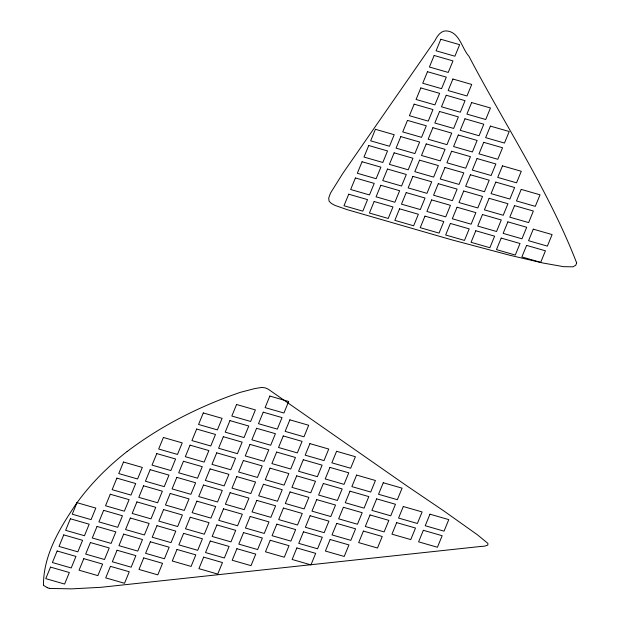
<?xml version="1.0" encoding="UTF-8"?>
<svg xmlns="http://www.w3.org/2000/svg" width="620" height="620" viewBox="0 0 620 620"><rect width="100%" height="100%" fill="white"/><g stroke="black" fill="none" stroke-linecap="round" stroke-linejoin="round"><path stroke-width="0.93" d="M127.162 451.484C161.254 425.653 199.973 406.03 240.436 392.313L254.75 388.585L261.493 387.469A7.673 4.813 11.9 0 1 261.927 387.454L265.383 387.895L268.096 389.089L406.689 485.778L443.936 511.012L477.446 534.812L487.607 543.159A7.487 4.704 11.9 0 1 487.94 543.554L487.816 545.096L484.887 546.088A17.662 11.09 11.9 0 1 483.484 546.267A22.521 14.144 11.9 0 1 481.337 546.39L100.951 587.311L71.835 588.861L50.298 588.442A13.322 8.37 11.9 0 1 49.259 588.271M47.228 587.597L47.136 587.535A7.107 4.464 11.9 0 0 46.802 587.326L44.741 586.117A8.114 5.092 11.9 0 1 44.322 585.846A2.116 1.333 11.9 0 1 43.416 584.893M43.477 584.885C43.416 554.807 60.101 527.589 76.415 503.541A488.064 306.481 11.9 0 1 127.139 451.476M49.026 588.171A3.612 2.271 11.9 0 1 47.197 587.628M576.678 262.965L575.709 265.283L572.981 266.817L563.564 266.67L542.671 262.958L509.617 255.208L451.004 239.63L347.208 209.661L334.901 205.383L331.32 203.406L329.135 201.283L328.685 198.183L330.445 193.184L342.752 173.476L434.961 40.61C437.681 35.193 441.781 29.466 448.415 31.201C459.885 33.519 462.357 49.243 468.937 56.249C504.804 124.891 548.646 190.526 576.678 262.965M50.515 567.099L45.772 578.638L64.596 584.056L69.339 572.516L50.515 567.099M57.133 550.994L52.398 562.534L71.215 567.951L75.958 556.411L57.133 550.994M63.752 534.882L59.016 546.421L77.833 551.839L82.576 540.299L63.752 534.882M70.37 518.777L65.635 530.317L84.46 535.734L89.195 524.195L70.37 518.777M76.996 502.673L72.253 514.212L91.078 519.63L95.813 508.09L76.996 502.673M83.793 558.667L79.05 570.198L97.875 575.624L102.618 564.084L83.793 558.667M90.412 542.554L85.669 554.094L104.493 559.511L109.236 547.971L90.412 542.554M97.03 526.45L92.287 537.99L111.112 543.407L115.855 531.867L97.03 526.45M103.649 510.345L98.906 521.885L117.73 527.302L122.473 515.763L103.649 510.345M110.267 494.233L105.524 505.773L124.349 511.19L129.092 499.65L110.267 494.233M116.885 478.129L112.142 489.668L130.967 495.086L135.71 483.546L116.885 478.129M123.504 462.024L118.761 473.564L137.586 478.981L142.329 467.441L123.504 462.024M110.445 566.339L105.702 577.871L124.527 583.288L129.27 571.756L110.445 566.339M117.064 550.227L112.329 561.767L131.145 567.184L135.888 555.644L117.064 550.227M123.682 534.122L118.947 545.662L137.772 551.079L142.507 539.539L123.682 534.122M130.308 518.018L125.566 529.55L144.39 534.967L149.125 523.435L130.308 518.018M136.927 501.906L132.184 513.445L151.009 518.863L155.744 507.323L136.927 501.906M143.546 485.801L138.803 497.341L157.627 502.758L162.37 491.218L143.546 485.801M150.164 469.696L145.421 481.229L164.246 486.646L168.989 475.114L150.164 469.696M156.783 453.584L152.04 465.124L170.864 470.541L175.607 459.002L156.783 453.584M163.401 437.48L158.658 449.019L177.483 454.437L182.226 442.897L163.401 437.48M143.724 557.899L138.981 569.439L157.805 574.856L162.549 563.317L143.724 557.899M150.342 541.795L145.599 553.335L164.424 558.752L169.167 547.212L150.342 541.795M156.961 525.683L152.218 537.222L171.042 542.639L175.786 531.1L156.961 525.683M163.579 509.578L158.836 521.118L177.661 526.535L182.404 514.995L163.579 509.578M170.198 493.474L165.455 505.013L184.28 510.43L189.023 498.891L170.198 493.474M176.816 477.361L172.073 488.901L190.898 494.318L195.641 482.779L176.816 477.361M183.435 461.257L178.692 472.796L197.517 478.214L202.26 466.674L183.435 461.257M190.053 445.152L185.318 456.692L204.135 462.109L208.878 450.57L190.053 445.152M196.672 429.04L191.936 440.58L210.761 445.997L215.496 434.465L196.672 429.04M203.29 412.936L198.555 424.475L217.38 429.893L222.115 418.353L203.29 412.936M176.994 549.467L172.259 560.999L191.084 566.417L195.819 554.885L176.994 549.467M183.613 533.355L178.878 544.895L197.703 550.312L202.438 538.772L183.613 533.355M190.239 517.25L185.496 528.79L204.321 534.207L209.056 522.668L190.239 517.25M196.858 501.146L192.115 512.678L210.94 518.103L215.683 506.563L196.858 501.146M203.476 485.034L198.733 496.574L217.558 501.991L222.301 490.451L203.476 485.034M210.095 468.929L205.352 480.469L224.177 485.886L228.919 474.346L210.095 468.929M216.713 452.825L211.97 464.364L230.795 469.782L235.538 458.242L216.713 452.825M223.332 436.713L218.589 448.252L237.413 453.67L242.156 442.13L223.332 436.713M229.95 420.608L225.207 432.148L244.032 437.565L248.775 426.025L229.95 420.608M236.569 404.504L231.826 416.043L250.651 421.461L255.394 409.921L236.569 404.504M348.727 194.2L343.984 205.739L362.808 211.156L367.551 199.617L348.727 194.2M355.399 177.971L350.656 189.511L369.481 194.928L374.224 183.388L355.399 177.971M362.065 161.75L357.322 173.282L376.146 178.707L380.889 167.167L362.065 161.75M368.729 145.522L363.994 157.061L382.811 162.479L387.554 150.939L368.729 145.522M375.402 129.293L370.659 140.833L389.484 146.25L394.227 134.718L375.402 129.293M203.654 557.14L198.912 568.672L217.736 574.089L222.479 562.557L203.654 557.14M210.273 541.028L205.53 552.567L224.355 557.985L229.098 546.445L210.273 541.028M216.892 524.923L212.149 536.463L230.973 541.88L235.716 530.34L216.892 524.923M223.51 508.818L218.767 520.351L237.592 525.768L242.335 514.236L223.51 508.818M230.129 492.706L225.386 504.246L244.21 509.663L248.953 498.124L230.129 492.706M236.747 476.602L232.004 488.142L250.829 493.559L255.572 482.019L236.747 476.602M243.365 460.497L238.63 472.029L257.447 477.446L262.19 465.914L243.365 460.497M249.984 444.385L245.249 455.925L264.066 461.342L268.809 449.802L249.984 444.385M256.603 428.281L251.867 439.82L270.692 445.238L275.427 433.698L256.603 428.281M263.229 412.176L258.486 423.708L277.31 429.125L282.046 417.593L263.229 412.176M269.847 396.064L265.104 407.604L283.929 413.021L288.672 401.481L269.847 396.064M374.139 201.516L369.404 213.047L388.228 218.465L392.964 206.933L374.139 201.516M380.812 185.287L376.069 196.827L394.894 202.244L399.637 190.704L380.812 185.287M387.477 169.058L382.734 180.598L401.558 186.016L406.302 174.476L387.477 169.058M394.142 152.838L389.406 164.377L408.231 169.795L412.966 158.255L394.142 152.838M400.814 136.609L396.072 148.149L414.896 153.566L419.639 142.026L400.814 136.609M407.479 120.389L402.736 131.921L421.561 137.338L426.304 125.806L407.479 120.389M414.144 104.16L409.409 115.7L428.234 121.117L432.969 109.577L414.144 104.16M420.817 87.931L416.074 99.471L434.899 104.889L439.642 93.349L420.817 87.931M427.482 71.711L422.739 83.251L441.564 88.668L446.307 77.128L427.482 71.711M434.147 55.482L429.412 67.022L448.237 72.439L452.972 60.9L434.147 55.482M440.82 39.261L436.077 50.801L454.902 56.219L459.645 44.679L440.82 39.261M236.925 548.7L232.19 560.24L251.015 565.657L255.75 554.117L236.925 548.7M243.552 532.596L238.809 544.135L257.633 549.553L262.369 538.013L243.552 532.596M250.17 516.483L245.427 528.023L264.252 533.44L268.995 521.9L250.17 516.483M256.788 500.379L252.046 511.918L270.87 517.336L275.613 505.796L256.788 500.379M263.407 484.274L258.664 495.814L277.489 501.231L282.232 489.692L263.407 484.274M270.026 468.162L265.283 479.702L284.107 485.119L288.85 473.579L270.026 468.162M276.644 452.058L271.901 463.597L290.726 469.014L295.469 457.475L276.644 452.058M283.262 435.953L278.519 447.493L297.344 452.91L302.087 441.37L283.262 435.953M289.881 419.841L285.138 431.381L303.963 436.798L308.706 425.266L289.881 419.841M399.559 208.824L394.816 220.363L413.641 225.781L418.376 214.241L399.559 208.824M406.224 192.603L401.481 204.143L420.306 209.56L425.049 198.02L406.224 192.603M412.889 176.375L408.146 187.914L426.971 193.332L431.714 181.792L412.889 176.375M419.562 160.154L414.819 171.686L433.643 177.103L438.379 165.571L419.562 160.154M426.227 143.925L421.484 155.465L440.308 160.882L445.052 149.343L426.227 143.925M432.892 127.697L428.149 139.237L446.974 144.654L451.716 133.114L432.892 127.697M439.564 111.476L434.821 123.016L453.646 128.433L458.382 116.893L439.564 111.476M446.229 95.248L441.486 106.787L460.311 112.205L465.054 100.665L446.229 95.248M452.894 79.027L448.151 90.559L466.976 95.976L471.719 84.444L452.894 79.027M270.204 540.268L265.461 551.8L284.286 557.217L289.029 545.685L270.204 540.268M276.822 524.156L272.079 535.696L290.904 541.113L295.647 529.573L276.822 524.156M283.441 508.051L278.698 519.591L297.522 525.008L302.265 513.468L283.441 508.051M290.059 491.947L285.316 503.479L304.141 508.904L308.884 497.364L290.059 491.947M296.678 475.835L291.935 487.374L310.76 492.792L315.503 481.252L296.678 475.835M303.296 459.73L298.561 471.27L317.378 476.687L322.121 465.147L303.296 459.73M309.915 443.625L305.179 455.165L324.004 460.582L328.74 449.043L309.915 443.625M424.971 216.14L420.228 227.679L439.053 233.097L443.796 221.557L424.971 216.14M431.636 199.911L426.893 211.451L445.718 216.868L450.461 205.328L431.636 199.911M438.301 183.691L433.566 195.23L452.383 200.647L457.126 189.108L438.301 183.691M444.974 167.462L440.231 179.002L459.056 184.419L463.799 172.879L444.974 167.462M451.639 151.241L446.896 162.773L465.721 168.198L470.464 156.659L451.639 151.241M458.304 135.013L453.569 146.553L472.386 151.97L477.129 140.43L458.304 135.013M464.977 118.784L460.234 130.324L479.058 135.741L483.802 124.209L464.977 118.784M471.642 102.564L466.899 114.103L485.724 119.52L490.466 107.981L471.642 102.564M296.864 547.933L292.121 559.472L310.946 564.89L315.681 553.358L296.864 547.933M303.482 531.828L298.739 543.368L317.564 548.785L322.299 537.245L303.482 531.828M310.101 515.724L305.358 527.264L324.183 532.681L328.925 521.141L310.101 515.724M316.719 499.619L311.976 511.151L330.801 516.568L335.544 505.036L316.719 499.619M323.338 483.507L318.595 495.047L337.42 500.464L342.163 488.924L323.338 483.507M329.956 467.403L325.213 478.942L344.038 484.36L348.781 472.82L329.956 467.403M336.575 451.298L331.832 462.83L350.656 468.247L355.399 456.715L336.575 451.298M450.384 223.456L445.64 234.996L464.465 240.413L469.208 228.873L450.384 223.456M457.049 207.227L452.305 218.767L471.13 224.184L475.873 212.644L457.049 207.227M463.714 191.007L458.978 202.538L477.803 207.956L482.538 196.424L463.714 191.007M470.386 174.778L465.643 186.318L484.468 191.735L489.211 180.195L470.386 174.778M477.051 158.55L472.308 170.089L491.133 175.507L495.876 163.967L477.051 158.55M483.716 142.329L478.981 153.869L497.806 159.286L502.541 147.746L483.716 142.329M490.389 126.1L485.646 137.64L504.471 143.057L509.214 131.517L490.389 126.1M330.135 539.501L325.392 551.04L344.216 556.458L348.959 544.918L330.135 539.501M336.753 523.396L332.01 534.936L350.835 540.353L355.578 528.814L336.753 523.396M343.372 507.284L338.629 518.824L357.453 524.241L362.196 512.701L343.372 507.284M349.99 491.18L345.247 502.719L364.072 508.137L368.815 496.597L349.99 491.18M356.608 475.075L351.873 486.615L370.69 492.032L375.433 480.492L356.608 475.075M475.796 230.764L471.053 242.304L489.878 247.721L494.621 236.181L475.796 230.764M482.461 214.543L477.718 226.083L496.543 231.5L501.286 219.96L482.461 214.543M489.134 198.315L484.39 209.854L503.215 215.272L507.95 203.732L489.134 198.315M495.799 182.094L491.055 193.634L509.88 199.051L514.623 187.511L495.799 182.094M502.464 165.866L497.721 177.405L516.545 182.823L521.288 171.283L502.464 165.866M363.413 531.069L358.67 542.601L377.495 548.018L382.238 536.486L363.413 531.069M370.031 514.957L365.288 526.496L384.113 531.913L388.856 520.374L370.031 514.957M376.65 498.852L371.907 510.392L390.732 515.809L395.475 504.269L376.65 498.852M383.269 482.748L378.526 494.279L397.35 499.697L402.093 488.165L383.269 482.748M501.208 238.08L496.465 249.62L515.29 255.037L520.033 243.497L501.208 238.08M507.873 221.859L503.138 233.391L521.955 238.809L526.698 227.276L507.873 221.859M514.546 205.631L509.803 217.171L528.628 222.588L533.37 211.048L514.546 205.631M521.211 189.402L516.468 200.942L535.293 206.359L540.036 194.82L521.211 189.402M396.684 522.629L391.941 534.169L410.765 539.586L415.509 528.046L396.684 522.629M403.302 506.525L398.559 518.064L417.384 523.482L422.127 511.942L403.302 506.525M526.62 245.396L521.877 256.936L540.702 262.353L545.445 250.813L526.62 245.396M533.285 229.167L528.55 240.707L547.375 246.124L552.11 234.585L533.285 229.167M423.344 530.302L418.601 541.841L437.425 547.259L442.168 535.719L423.344 530.302M429.962 514.197L425.219 525.737L444.044 531.154L448.787 519.614L429.962 514.197"/></g></svg>
